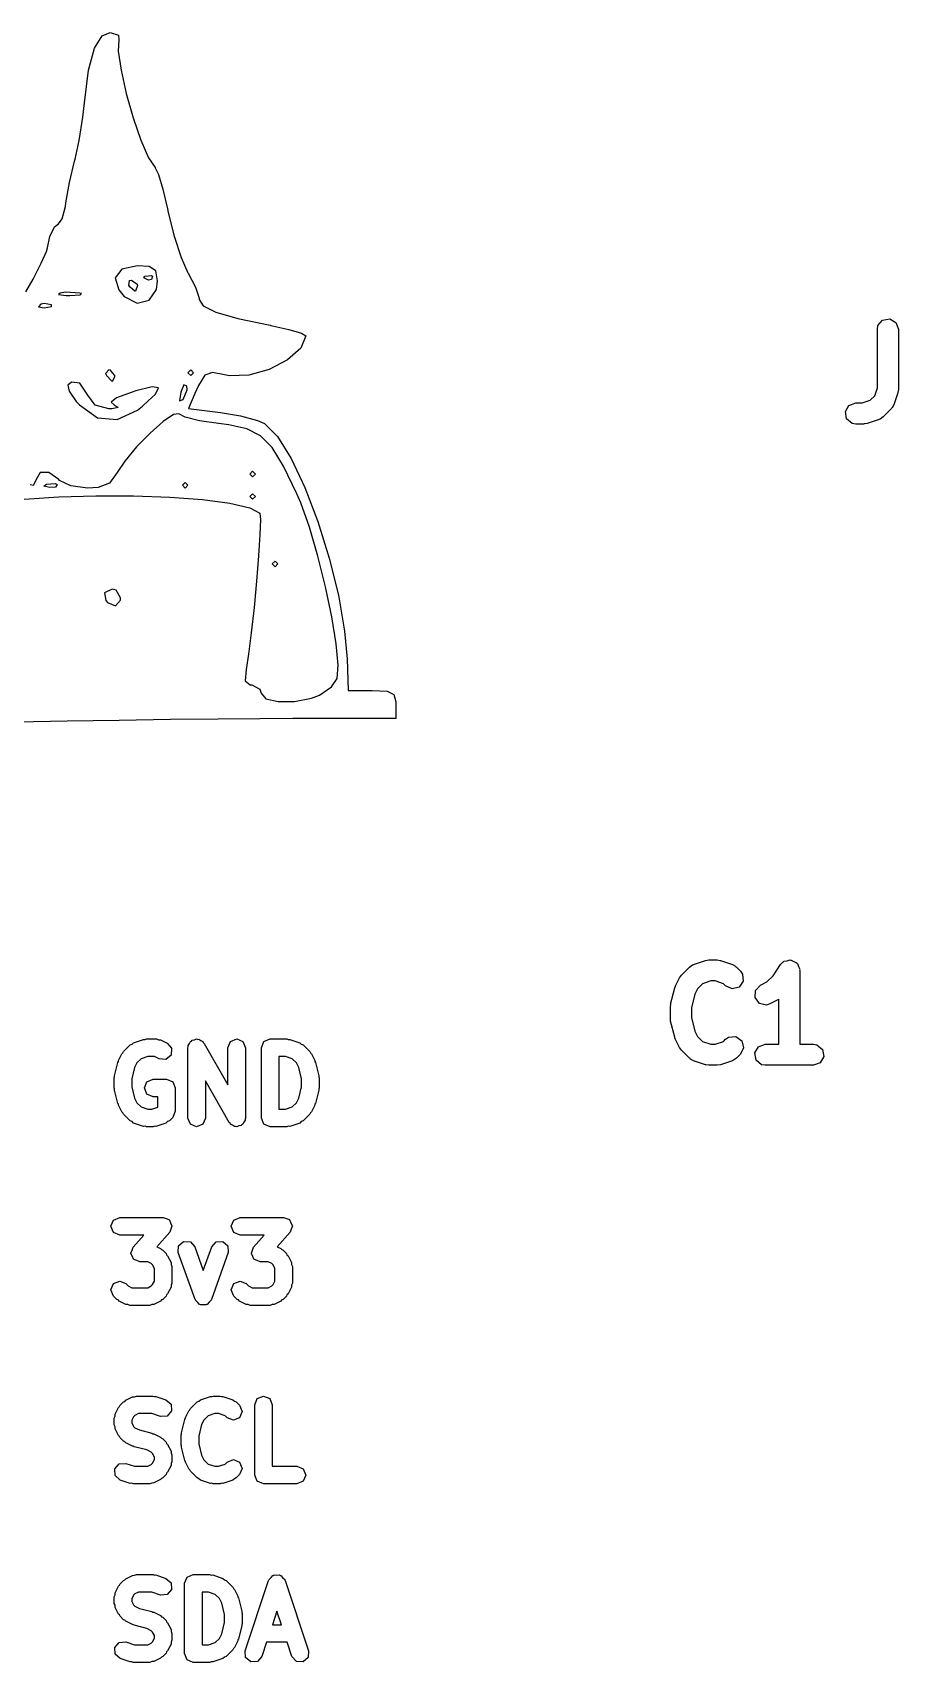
# Model space of a CAD drawing. Extents: x 83.3 to 116.7, y -116.8 to -83.3.
# Drawn here: x 90.41 to 96.58, y -95.19 to -83.6 of the extents above; entities that cross this region are included whole.
import ezdxf

# ---------------------------------------------------------------- set-up
doc = ezdxf.new("R2010")
doc.units = 0
doc.layers.add('BLACK', color=7, linetype='CONTINUOUS')

msp = doc.modelspace()

# ---------------------------------------------------------------- linework, layer by layer
at = {"layer": 'BLACK', "linetype": 'CONTINUOUS'}
for p, q in [((90.8536, -83.7102), (90.9085, -83.6227)), ((90.9085, -83.6227), (90.9674, -83.6)), ((90.9674, -83.6), (91.0264, -83.6193)), ((91.0291, -83.6506), (91.0242, -83.7332)), ((91.0264, -83.6193), (91.0291, -83.6506)), ((90.8125, -83.8678), (90.8536, -83.7102)), ((91.0242, -83.7332), (91.0434, -83.8677)), ((90.7836, -84.1), (90.8125, -83.8678)), ((91.0434, -83.8677), (91.0805, -84.0322)), ((91.0805, -84.0322), (91.1294, -84.2054)), ((90.7726, -84.201), (90.7836, -84.1)), ((90.7467, -84.3673), (90.7726, -84.201)), ((91.1294, -84.2054), (91.184, -84.3655)), ((90.7173, -84.5), (90.7467, -84.3673)), ((91.184, -84.3655), (91.2381, -84.4909)), ((90.6773, -84.6666), (90.7131, -84.5154)), ((90.7131, -84.5154), (90.7173, -84.5)), ((91.2381, -84.4909), (91.2857, -84.5601)), ((91.2857, -84.5601), (91.2877, -84.5616)), ((91.2877, -84.5616), (91.3097, -84.6086)), ((91.3097, -84.6086), (91.3407, -84.7132)), ((90.6517, -84.81), (90.6773, -84.6666)), ((91.3407, -84.7132), (91.3745, -84.8544)), ((90.6245, -84.9247), (90.6475, -84.8372)), ((90.6475, -84.8372), (90.6517, -84.81)), ((91.3745, -84.8544), (91.3801, -84.8806)), ((90.5362, -85.0496), (90.5702, -84.981)), ((90.5702, -84.981), (90.5985, -84.96)), ((90.5985, -84.96), (90.6245, -84.9247)), ((91.3801, -84.8806), (91.422, -85.0471)), ((90.5208, -85.1302), (90.5362, -85.0496)), ((91.422, -85.0471), (91.4722, -85.2009)), ((90.4756, -85.2413), (90.5125, -85.1578)), ((90.5125, -85.1578), (90.5208, -85.1302)), ((91.4722, -85.2009), (91.5202, -85.3093)), ((90.4237, -85.3452), (90.4756, -85.2413)), ((91.049, -85.2836), (91.0024, -85.3452)), ((91.1605, -85.26), (91.049, -85.2836)), ((91.2443, -85.265), (91.1605, -85.26)), ((91.2133, -85.3333), (91.2608, -85.3285)), ((91.2913, -85.2943), (91.2443, -85.265)), ((91.2608, -85.3285), (91.2667, -85.3333)), ((91.304, -85.3663), (91.2913, -85.2943)), ((91.5202, -85.3093), (91.5213, -85.3112)), ((91.5213, -85.3112), (91.5727, -85.4117)), ((90.3659, -85.4447), (90.4193, -85.3541)), ((90.4193, -85.3541), (90.4237, -85.3452)), ((91.0024, -85.3452), (91.0269, -85.4308)), ((91.0269, -85.4308), (91.0664, -85.4773)), ((91.1, -85.4), (91.1032, -85.3631)), ((91.1082, -85.412), (91.1, -85.4)), ((91.1032, -85.3631), (91.1176, -85.36)), ((91.1424, -85.44), (91.1082, -85.412)), ((91.1176, -85.36), (91.1584, -85.389)), ((91.1464, -85.439), (91.1424, -85.44)), ((91.16, -85.4), (91.1464, -85.439)), ((91.1584, -85.389), (91.16, -85.4)), ((91.2071, -85.3454), (91.2133, -85.3333)), ((91.24, -85.36), (91.2071, -85.3454)), ((91.2612, -85.3571), (91.24, -85.36)), ((91.2431, -85.504), (91.2966, -85.4283)), ((91.2667, -85.3333), (91.2612, -85.3571)), ((91.2966, -85.4283), (91.304, -85.3663)), ((91.5727, -85.4117), (91.5991, -85.4893)), ((90.4725, -85.5327), (90.4573, -85.5504)), ((90.4573, -85.5504), (90.4967, -85.5568)), ((90.4956, -85.5263), (90.4725, -85.5327)), ((90.5492, -85.5358), (90.4956, -85.5263)), ((90.4967, -85.5568), (90.5485, -85.5495)), ((90.5485, -85.5495), (90.5492, -85.5358)), ((90.61, -85.4524), (90.5975, -85.464)), ((90.5975, -85.464), (90.6529, -85.4703)), ((90.6486, -85.4462), (90.61, -85.4524)), ((90.75, -85.4524), (90.6486, -85.4462)), ((90.6529, -85.4703), (90.68, -85.4707)), ((90.68, -85.4707), (90.7528, -85.4665)), ((90.7613, -85.4562), (90.75, -85.4524)), ((90.7528, -85.4665), (90.7613, -85.4562)), ((91.0664, -85.4773), (91.1583, -85.5241)), ((91.1583, -85.5241), (91.2431, -85.504)), ((91.5991, -85.4893), (91.6, -85.4992)), ((91.6, -85.4992), (91.6285, -85.5442)), ((91.6285, -85.5442), (91.7181, -85.5883)), ((91.7181, -85.5883), (91.8751, -85.6335)), ((91.8751, -85.6335), (92.1056, -85.6822)), ((96.4315, -85.6838), (96.4645, -85.6445)), ((96.4645, -85.6445), (96.515, -85.6356)), ((96.515, -85.6356), (96.5595, -85.6613)), ((96.5595, -85.6613), (96.577, -85.7095)), ((92.1056, -85.6822), (92.11, -85.6831)), ((92.11, -85.6831), (92.2388, -85.7112)), ((92.2388, -85.7112), (92.329, -85.738)), ((92.36, -85.7563), (92.3237, -85.8453)), ((92.329, -85.738), (92.36, -85.7563)), ((96.427, -85.7095), (96.4315, -85.6838)), ((96.427, -86.1259), (96.427, -85.7095)), ((96.577, -85.7095), (96.577, -86.1381)), ((92.3237, -85.8453), (92.2294, -85.9288)), ((90.9576, -86), (90.9337, -86.0245)), ((90.9337, -86.0245), (90.94, -86.04)), ((90.9692, -86.0015), (90.9576, -86)), ((90.984, -86.02), (90.9692, -86.0015)), ((91, -86.04), (90.984, -86.02)), ((91.54, -86), (91.52, -86.02)), ((91.52, -86.02), (91.54, -86.04)), ((91.56, -86.02), (91.54, -86)), ((91.54, -86.04), (91.56, -86.02)), ((91.6935, -86.0175), (91.6394, -86.0379)), ((91.781, -86.0345), (91.6935, -86.0175)), ((92.0989, -85.9963), (91.954, -86.0375)), ((92.2294, -85.9288), (92.0989, -85.9963)), ((90.6914, -86.0878), (90.6661, -86.1072)), ((90.6661, -86.1072), (90.6734, -86.1501)), ((90.7503, -86.0947), (90.6914, -86.0878)), ((90.8073, -86.18), (90.7503, -86.0947)), ((90.94, -86.04), (90.9759, -86.0782)), ((90.9759, -86.0782), (90.9824, -86.08)), ((90.9824, -86.08), (90.9995, -86.0491)), ((90.9995, -86.0491), (91, -86.04)), ((91.2649, -86.1197), (91.1478, -86.1493)), ((91.3114, -86.1266), (91.2649, -86.1197)), ((91.2883, -86.1716), (91.3114, -86.1266)), ((91.4909, -86.1052), (91.4692, -86.1568)), ((91.4867, -86.2093), (91.5149, -86.1401)), ((91.5115, -86.1145), (91.4909, -86.1052)), ((91.5149, -86.1401), (91.5115, -86.1145)), ((91.5943, -86.1112), (91.5696, -86.1674)), ((91.6394, -86.0379), (91.5943, -86.1112)), ((91.8165, -86.0418), (91.781, -86.0345)), ((91.954, -86.0375), (91.8165, -86.0418)), ((96.4079, -86.1833), (96.427, -86.1259)), ((96.577, -86.1381), (96.5731, -86.1601)), ((90.6734, -86.1501), (90.7251, -86.2233)), ((90.7251, -86.2233), (90.7469, -86.2472)), ((90.7469, -86.2472), (90.8773, -86.3393)), ((90.8591, -86.2506), (90.8073, -86.18)), ((90.9564, -86.2772), (90.8591, -86.2506)), ((91.0122, -86.1983), (90.9741, -86.2284)), ((90.9741, -86.2284), (90.9937, -86.2472)), ((90.9937, -86.2472), (91.0233, -86.2673)), ((91.1237, -86.1569), (91.0122, -86.1983)), ((91.1478, -86.1493), (91.1237, -86.1569)), ((91.1606, -86.2848), (91.1969, -86.2564)), ((91.1969, -86.2564), (91.2378, -86.2185)), ((91.2378, -86.2185), (91.2883, -86.1716)), ((91.4692, -86.1568), (91.4602, -86.2185)), ((91.4602, -86.2185), (91.4849, -86.2111)), ((91.4849, -86.2111), (91.4867, -86.2093)), ((91.5696, -86.1674), (91.5241, -86.2748)), ((96.1996, -86.2965), (96.2252, -86.252)), ((96.2252, -86.252), (96.2734, -86.2345)), ((96.2734, -86.2345), (96.3184, -86.2345)), ((96.3184, -86.2345), (96.3758, -86.2154)), ((96.3758, -86.2154), (96.4079, -86.1833)), ((96.5446, -86.2475), (96.5322, -86.2704)), ((96.5732, -86.1618), (96.5446, -86.2475)), ((96.5731, -86.1601), (96.5732, -86.1618)), ((90.8773, -86.3393), (91.0155, -86.3519)), ((90.9784, -86.2763), (90.9564, -86.2772)), ((91.0233, -86.2673), (90.9784, -86.2763)), ((91.0155, -86.3519), (91.1606, -86.2848)), ((91.344, -86.3668), (91.251, -86.4487)), ((91.4175, -86.3166), (91.344, -86.3668)), ((91.4557, -86.3131), (91.4175, -86.3166)), ((91.4991, -86.3359), (91.4557, -86.3131)), ((91.6013, -86.3611), (91.4991, -86.3359)), ((91.5241, -86.2748), (91.7521, -86.3016)), ((91.7375, -86.3812), (91.6013, -86.3611)), ((91.7521, -86.3016), (91.8939, -86.3257)), ((91.8939, -86.3257), (92.0138, -86.3588)), ((92.0138, -86.3588), (92.064, -86.3812)), ((96.2085, -86.347), (96.1996, -86.2965)), ((96.2478, -86.38), (96.2085, -86.347)), ((96.44, -86.3521), (96.3543, -86.3806)), ((96.4435, -86.3493), (96.44, -86.3521)), ((96.448, -86.3489), (96.4435, -86.3493)), ((96.4693, -86.334), (96.448, -86.3489)), ((96.5265, -86.2768), (96.4693, -86.334)), ((96.5284, -86.2728), (96.5265, -86.2768)), ((96.5322, -86.2704), (96.5284, -86.2728)), ((91.251, -86.4487), (91.1543, -86.5476)), ((91.8121, -86.3903), (91.7375, -86.3812)), ((91.9389, -86.4179), (91.8121, -86.3903)), ((92.0361, -86.4675), (91.9389, -86.4179)), ((92.1182, -86.5523), (92.0361, -86.4675)), ((92.064, -86.3812), (92.1564, -86.4737)), ((92.1564, -86.4737), (92.254, -86.6306)), ((96.2734, -86.3845), (96.2478, -86.38)), ((96.3306, -86.3845), (96.2734, -86.3845)), ((96.3321, -86.3839), (96.3306, -86.3845)), ((96.3543, -86.3806), (96.3321, -86.3839)), ((91.1543, -86.5476), (91.0696, -86.6484)), ((92.1999, -86.6854), (92.1182, -86.5523)), ((91.0696, -86.6484), (91.0158, -86.73)), ((91.96, -86.74), (91.98, -86.72)), ((91.98, -86.72), (92, -86.74)), ((92.2961, -86.88), (92.1999, -86.6854)), ((92.254, -86.6306), (92.3514, -86.8368)), ((90.4192, -86.8229), (90.3962, -86.8176)), ((90.44, -86.7824), (90.4192, -86.8229)), ((90.4682, -86.7284), (90.44, -86.7796)), ((90.44, -86.7796), (90.44, -86.7824)), ((90.5304, -86.7284), (90.4682, -86.7284)), ((90.494, -86.8271), (90.5125, -86.8127)), ((90.5367, -86.8368), (90.494, -86.8271)), ((90.5125, -86.8127), (90.575, -86.8079)), ((90.6, -86.78), (90.5304, -86.7284)), ((90.5772, -86.834), (90.5367, -86.8368)), ((90.575, -86.8079), (90.5892, -86.8158)), ((90.5892, -86.8158), (90.5772, -86.834)), ((90.6049, -86.7853), (90.6, -86.78)), ((90.6853, -86.8245), (90.6049, -86.7853)), ((90.8039, -86.84), (90.6853, -86.8245)), ((90.8817, -86.8359), (90.8039, -86.84)), ((90.9606, -86.8053), (90.8817, -86.8359)), ((91.0158, -86.73), (90.9606, -86.8053)), ((91.48, -86.82), (91.5, -86.8)), ((91.5, -86.84), (91.48, -86.82)), ((91.5, -86.8), (91.52, -86.82)), ((91.52, -86.82), (91.5, -86.84)), ((91.98, -86.76), (91.96, -86.74)), ((92, -86.74), (91.98, -86.76)), ((92.3514, -86.8368), (92.4435, -87.0776)), ((90.3545, -86.92), (90.6008, -86.903)), ((90.6008, -86.903), (90.8649, -86.8949)), ((90.8649, -86.8949), (91.1328, -86.8956)), ((91.1328, -86.8956), (91.3903, -86.9048)), ((91.3903, -86.9048), (91.6232, -86.9222)), ((91.6232, -86.9222), (91.8177, -86.9476)), ((91.8177, -86.9476), (91.9594, -86.9807)), ((91.96, -86.9), (91.98, -86.88)), ((91.98, -86.92), (91.96, -86.9)), ((91.98, -86.88), (92, -86.9)), ((92, -86.9), (91.98, -86.92)), ((92.3246, -86.9461), (92.2961, -86.88)), ((92.3855, -87.1187), (92.3246, -86.9461)), ((91.9594, -86.9807), (92.031, -87.0177)), ((92.031, -87.0177), (92.0355, -87.0634)), ((92.0355, -87.0634), (92.0322, -87.1711)), ((92.0322, -87.1711), (92.0224, -87.323)), ((92.4448, -87.3233), (92.3855, -87.1187)), ((92.4435, -87.0776), (92.5249, -87.3378)), ((92.0224, -87.323), (92.0079, -87.5017)), ((92.12, -87.38), (92.14, -87.36)), ((92.14, -87.4), (92.12, -87.38)), ((92.14, -87.36), (92.16, -87.38)), ((92.16, -87.38), (92.14, -87.4)), ((92.4987, -87.5418), (92.4448, -87.3233)), ((92.5249, -87.3378), (92.5904, -87.6026)), ((92.0079, -87.5017), (91.9902, -87.6895)), ((90.98, -87.56), (90.9249, -87.5844)), ((90.9249, -87.5844), (90.9348, -87.6397)), ((90.9348, -87.6397), (90.9467, -87.6533)), ((91.008, -87.567), (90.98, -87.56)), ((91.0052, -87.6788), (91.0387, -87.6372)), ((91.04, -87.62), (91.008, -87.567)), ((91.0387, -87.6372), (91.04, -87.62)), ((92.5432, -87.7562), (92.4987, -87.5418)), ((92.5904, -87.6026), (92.6349, -87.857)), ((90.9467, -87.6533), (91.0052, -87.6788)), ((91.9902, -87.6895), (91.9707, -87.8689)), ((92.5744, -87.9486), (92.5432, -87.7562)), ((91.9707, -87.8689), (91.9511, -88.0222)), ((92.6349, -87.857), (92.6521, -88.0547)), ((92.5885, -88.1009), (92.5744, -87.9486)), ((91.9511, -88.0222), (91.9332, -88.13)), ((92.5815, -88.1953), (92.5885, -88.1009)), ((92.6521, -88.0547), (92.66, -88.2799)), ((91.9332, -88.13), (91.9278, -88.2118)), ((91.9278, -88.2118), (91.9634, -88.2394)), ((92.5412, -88.2545), (92.5815, -88.1953)), ((91.9634, -88.2394), (91.9753, -88.24)), ((91.9753, -88.24), (92.0313, -88.27)), ((92.0313, -88.27), (92.04, -88.3)), ((92.04, -88.3), (92.0748, -88.3393)), ((92.0748, -88.3393), (92.1627, -88.3588)), ((92.2793, -88.3577), (92.3999, -88.335)), ((92.3999, -88.335), (92.4573, -88.3139)), ((92.4573, -88.3139), (92.5412, -88.2545)), ((92.66, -88.2799), (92.83, -88.2799)), ((92.83, -88.2799), (92.9371, -88.2847)), ((92.9371, -88.2847), (92.9864, -88.3076)), ((92.9864, -88.3076), (92.9997, -88.3614)), ((92.1627, -88.3588), (92.2793, -88.3577)), ((92.9997, -88.3614), (93, -88.38)), ((93, -88.38), (93, -88.48)), ((90.6606, -88.4989), (90.3021, -88.5057)), ((91.0312, -88.4927), (90.6606, -88.4989)), ((91.3956, -88.4875), (91.0312, -88.4927)), ((91.7352, -88.4835), (91.3956, -88.4875)), ((92.0316, -88.4809), (91.7352, -88.4835)), ((92.2665, -88.48), (92.0316, -88.4809)), ((93, -88.48), (92.2665, -88.48)), ((95.2049, -90.2003), (95.227, -90.197)), ((95.227, -90.197), (95.2286, -90.1964)), ((95.2286, -90.1964), (95.2857, -90.1964)), ((95.2857, -90.1964), (95.3078, -90.2003)), ((95.7839, -90.2027), (95.8048, -90.1966)), ((95.8048, -90.1966), (95.8088, -90.1983)), ((95.8088, -90.1983), (95.813, -90.1976)), ((95.813, -90.1976), (95.8319, -90.2084)), ((95.0186, -90.3236), (95.032, -90.3056)), ((95.032, -90.3056), (95.0327, -90.3041)), ((95.0327, -90.3041), (95.0898, -90.247)), ((95.0898, -90.247), (95.1112, -90.232)), ((95.1112, -90.232), (95.1156, -90.2316)), ((95.1156, -90.2316), (95.1191, -90.2288)), ((95.1191, -90.2288), (95.2049, -90.2003)), ((95.3078, -90.2003), (95.3094, -90.2003)), ((95.3094, -90.2003), (95.3951, -90.2288)), ((95.3951, -90.2288), (95.4181, -90.2413)), ((95.4181, -90.2413), (95.4204, -90.2451)), ((95.4204, -90.2451), (95.4245, -90.247)), ((95.4245, -90.247), (95.453, -90.2755)), ((95.453, -90.2755), (95.468, -90.2969)), ((95.468, -90.2969), (95.4724, -90.348)), ((95.6413, -90.3526), (95.6846, -90.3094)), ((95.6846, -90.3094), (95.7376, -90.2298)), ((95.7376, -90.2298), (95.7556, -90.211)), ((95.7556, -90.211), (95.7597, -90.2098)), ((95.7597, -90.2098), (95.7625, -90.2065)), ((95.7625, -90.2065), (95.7839, -90.2027)), ((95.8319, -90.2084), (95.8518, -90.2172)), ((95.8518, -90.2172), (95.8537, -90.2211)), ((95.8537, -90.2211), (95.8575, -90.2232)), ((95.8575, -90.2232), (95.8649, -90.2437)), ((95.8649, -90.2437), (95.8745, -90.2632)), ((95.8745, -90.2632), (95.8735, -90.2674)), ((95.8735, -90.2674), (95.875, -90.2714)), ((95.875, -90.2714), (95.875, -90.7964)), ((94.9558, -90.5104), (94.9844, -90.3961)), ((94.9844, -90.3961), (94.9897, -90.3843)), ((94.9897, -90.3843), (94.9901, -90.3807)), ((94.9901, -90.3807), (95.0186, -90.3236)), ((95.1474, -90.4016), (95.1279, -90.4405)), ((95.1834, -90.3656), (95.1474, -90.4016)), ((95.2407, -90.3464), (95.1834, -90.3656)), ((95.2735, -90.3464), (95.2407, -90.3464)), ((95.3309, -90.3656), (95.2735, -90.3464)), ((95.347, -90.3816), (95.3309, -90.3656)), ((95.3935, -90.4033), (95.347, -90.3816)), ((95.443, -90.39), (95.3935, -90.4033)), ((95.4724, -90.348), (95.443, -90.39)), ((95.5567, -90.4642), (95.5598, -90.413)), ((95.5598, -90.413), (95.595, -90.3758)), ((95.595, -90.3758), (95.6413, -90.3526)), ((94.9536, -90.5286), (94.9562, -90.5138)), ((94.9536, -90.6143), (94.9536, -90.5286)), ((94.9562, -90.5138), (94.9558, -90.5104)), ((95.1279, -90.4405), (95.1036, -90.5378)), ((95.1036, -90.5378), (95.1036, -90.6051)), ((95.5872, -90.5054), (95.5567, -90.4642)), ((95.6371, -90.5174), (95.5872, -90.5054)), ((95.6621, -90.5099), (95.6371, -90.5174)), ((95.7193, -90.4814), (95.6621, -90.5099)), ((95.7204, -90.4802), (95.7193, -90.4814)), ((95.725, -90.4769), (95.7204, -90.4802)), ((95.725, -90.7964), (95.725, -90.4769)), ((94.9548, -90.6175), (94.9536, -90.6143)), ((94.9558, -90.6325), (94.9548, -90.6175)), ((94.9844, -90.7468), (94.9558, -90.6325)), ((95.1036, -90.6051), (95.1279, -90.7024)), ((91.1332, -90.7857), (91.2046, -90.7619)), ((91.2046, -90.7619), (91.2149, -90.7626)), ((91.2149, -90.7626), (91.2244, -90.7587)), ((91.2244, -90.7587), (91.2958, -90.7587)), ((91.2958, -90.7587), (91.3093, -90.7643)), ((91.3093, -90.7643), (91.3238, -90.7653)), ((91.3238, -90.7653), (91.3714, -90.7891)), ((91.5312, -90.7919), (91.5374, -90.777)), ((91.5374, -90.777), (91.5453, -90.7737)), ((91.5453, -90.7737), (91.5505, -90.7669)), ((91.5505, -90.7669), (91.5666, -90.7649)), ((91.5666, -90.7649), (91.5815, -90.7587)), ((91.5815, -90.7587), (91.5895, -90.762)), ((91.5895, -90.762), (91.598, -90.7609)), ((91.598, -90.7609), (91.6108, -90.7708)), ((91.6108, -90.7708), (91.6257, -90.777)), ((91.6257, -90.777), (91.629, -90.7849)), ((91.8048, -90.8212), (91.8231, -90.777)), ((91.8231, -90.777), (91.8673, -90.7587)), ((91.8673, -90.7587), (91.9115, -90.777)), ((91.9115, -90.777), (91.9298, -90.8212)), ((92.0429, -90.8212), (92.0612, -90.777)), ((92.0612, -90.777), (92.1054, -90.7587)), ((92.1054, -90.7587), (92.2244, -90.7587)), ((92.2244, -90.7587), (92.2339, -90.7626)), ((92.2339, -90.7626), (92.2442, -90.7619)), ((92.2442, -90.7619), (92.3156, -90.7857)), ((94.9864, -90.7497), (94.9844, -90.7468)), ((94.9901, -90.7621), (94.9864, -90.7497)), ((95.0186, -90.8193), (94.9901, -90.7621)), ((95.1279, -90.7024), (95.1474, -90.7413)), ((95.1474, -90.7413), (95.1834, -90.7773)), ((95.1834, -90.7773), (95.2407, -90.7964)), ((95.2735, -90.7964), (95.3309, -90.7773)), ((95.3309, -90.7773), (95.347, -90.7613)), ((95.347, -90.7613), (95.3683, -90.7463)), ((95.3683, -90.7463), (95.4194, -90.7418)), ((95.4194, -90.7418), (95.4614, -90.7713)), ((95.4614, -90.7713), (95.4747, -90.8208)), ((91.0256, -90.9123), (91.0495, -90.8647)), ((91.0495, -90.8647), (91.0572, -90.8579)), ((91.0572, -90.8579), (91.0612, -90.8484)), ((91.0612, -90.8484), (91.1088, -90.8008)), ((91.1088, -90.8008), (91.1222, -90.7952)), ((91.1222, -90.7952), (91.1332, -90.7857)), ((91.2345, -90.8837), (91.1867, -90.8996)), ((91.2811, -90.8837), (91.2345, -90.8837)), ((91.3155, -90.9009), (91.2811, -90.8837)), ((91.3994, -90.873), (91.3632, -90.9043)), ((91.3714, -90.7891), (91.4027, -90.8252)), ((91.4027, -90.8252), (91.3994, -90.873)), ((91.519, -90.8212), (91.5223, -90.8133)), ((91.519, -91.3212), (91.519, -90.8212)), ((91.5212, -90.8047), (91.5312, -90.7919)), ((91.5223, -90.8133), (91.5212, -90.8047)), ((91.629, -90.7849), (91.6358, -90.7902)), ((91.6358, -90.7902), (91.8048, -91.0858)), ((91.8048, -91.0858), (91.8048, -90.8212)), ((91.9298, -90.8212), (91.9298, -91.3212)), ((92.0429, -91.3212), (92.0429, -90.8212)), ((92.1679, -90.8837), (92.1679, -91.2587)), ((92.2143, -90.8837), (92.1679, -90.8837)), ((92.2621, -90.8996), (92.2143, -90.8837)), ((92.3156, -90.7857), (92.3266, -90.7952)), ((92.3266, -90.7952), (92.34, -90.8008)), ((92.34, -90.8008), (92.3876, -90.8484)), ((92.3876, -90.8484), (92.3916, -90.8579)), ((92.3916, -90.8579), (92.3994, -90.8647)), ((92.3994, -90.8647), (92.4232, -90.9123)), ((95.0198, -90.8204), (95.0186, -90.8193)), ((95.0327, -90.8387), (95.0198, -90.8204)), ((95.0898, -90.8959), (95.0327, -90.8387)), ((95.2407, -90.7964), (95.2735, -90.7964)), ((95.453, -90.8673), (95.4245, -90.8959)), ((95.4747, -90.8208), (95.453, -90.8673)), ((95.5547, -90.8584), (95.5804, -90.814)), ((95.5636, -90.9089), (95.5547, -90.8584)), ((95.5804, -90.814), (95.6286, -90.7964)), ((95.6286, -90.7964), (95.725, -90.7964)), ((95.875, -90.7964), (95.9714, -90.7964)), ((95.9714, -90.7964), (95.9971, -90.801)), ((95.9971, -90.801), (96.0364, -90.8339)), ((96.0453, -90.8845), (96.0196, -90.9289)), ((96.0364, -90.8339), (96.0453, -90.8845)), ((90.9971, -91.0203), (91.0209, -90.9251)), ((91.0209, -90.9251), (91.0251, -90.9194)), ((91.0251, -90.9194), (91.0256, -90.9123)), ((91.1405, -90.9621), (91.1202, -91.0432)), ((91.1567, -90.9296), (91.1405, -90.9621)), ((91.1867, -90.8996), (91.1567, -90.9296)), ((91.3632, -90.9043), (91.3155, -90.9009)), ((92.2921, -90.9296), (92.2621, -90.8996)), ((92.3083, -90.9621), (92.2921, -90.9296)), ((92.3286, -91.0432), (92.3083, -90.9621)), ((92.4232, -90.9123), (92.4237, -90.9194)), ((92.4237, -90.9194), (92.4279, -90.9251)), ((92.4279, -90.9251), (92.4517, -91.0203)), ((95.0939, -90.8978), (95.0898, -90.8959)), ((95.0962, -90.9016), (95.0939, -90.8978)), ((95.1191, -90.914), (95.0962, -90.9016)), ((95.2049, -90.9426), (95.1191, -90.914)), ((95.2065, -90.9425), (95.2049, -90.9426)), ((95.2286, -90.9464), (95.2065, -90.9425)), ((95.2857, -90.9464), (95.2286, -90.9464)), ((95.2873, -90.9459), (95.2857, -90.9464)), ((95.3094, -90.9426), (95.2873, -90.9459)), ((95.3951, -90.914), (95.3094, -90.9426)), ((95.3987, -90.9112), (95.3951, -90.914)), ((95.4031, -90.9108), (95.3987, -90.9112)), ((95.4245, -90.8959), (95.4031, -90.9108)), ((95.6029, -90.9419), (95.5636, -90.9089)), ((95.6286, -90.9464), (95.6029, -90.9419)), ((95.9714, -90.9464), (95.6286, -90.9464)), ((96.0196, -90.9289), (95.9714, -90.9464)), ((90.9952, -91.0355), (90.9983, -91.0282)), ((90.9952, -91.1069), (90.9952, -91.0355)), ((90.9983, -91.1142), (90.9952, -91.1069)), ((90.9983, -91.0282), (90.9971, -91.0203)), ((90.9971, -91.1221), (90.9983, -91.1142)), ((91.0209, -91.2173), (90.9971, -91.1221)), ((91.1202, -91.0432), (91.1202, -91.0992)), ((91.1202, -91.0992), (91.1405, -91.1803)), ((91.2095, -91.1069), (91.2278, -91.0627)), ((91.2278, -91.1511), (91.2095, -91.1069)), ((91.2278, -91.0627), (91.272, -91.0444)), ((91.272, -91.0444), (91.3673, -91.0444)), ((91.3673, -91.0444), (91.4115, -91.0627)), ((91.4115, -91.0627), (91.4298, -91.1069)), ((91.4298, -91.1069), (91.4298, -91.2736)), ((91.813, -91.3522), (91.644, -91.0565)), ((91.644, -91.0565), (91.644, -91.3212)), ((92.3083, -91.1803), (92.3286, -91.0992)), ((92.3286, -91.0992), (92.3286, -91.0432)), ((92.4517, -91.1221), (92.4279, -91.2173)), ((92.4517, -91.0203), (92.4505, -91.0282)), ((92.4505, -91.0282), (92.4536, -91.0355)), ((92.4536, -91.1069), (92.4505, -91.1142)), ((92.4505, -91.1142), (92.4517, -91.1221)), ((92.4536, -91.0355), (92.4536, -91.1069)), ((91.0251, -91.223), (91.0209, -91.2173)), ((91.0256, -91.2301), (91.0251, -91.223)), ((91.0495, -91.2777), (91.0256, -91.2301)), ((91.1405, -91.1803), (91.1567, -91.2127)), ((91.1567, -91.2127), (91.1867, -91.2428)), ((91.272, -91.1694), (91.2278, -91.1511)), ((91.3048, -91.1694), (91.272, -91.1694)), ((91.3048, -91.2444), (91.3048, -91.1694)), ((92.2621, -91.2428), (92.2921, -91.2127)), ((92.2921, -91.2127), (92.3083, -91.1803)), ((92.4232, -91.2301), (92.3994, -91.2777)), ((92.4237, -91.223), (92.4232, -91.2301)), ((92.4279, -91.2173), (92.4237, -91.223)), ((91.0572, -91.2845), (91.0495, -91.2777)), ((91.0612, -91.294), (91.0572, -91.2845)), ((91.1088, -91.3416), (91.0612, -91.294)), ((91.1222, -91.3471), (91.1088, -91.3416)), ((91.1332, -91.3567), (91.1222, -91.3471)), ((91.2046, -91.3805), (91.1332, -91.3567)), ((91.1867, -91.2428), (91.2345, -91.2587)), ((91.2345, -91.2587), (91.2619, -91.2587)), ((91.2619, -91.2587), (91.3048, -91.2444)), ((91.3632, -91.3567), (91.2918, -91.3805)), ((91.3742, -91.3471), (91.3632, -91.3567)), ((91.3876, -91.3416), (91.3742, -91.3471)), ((91.4115, -91.3178), (91.3876, -91.3416)), ((91.4298, -91.2736), (91.4115, -91.3178)), ((91.5374, -91.3654), (91.519, -91.3212)), ((91.644, -91.3212), (91.6257, -91.3654)), ((91.8198, -91.3575), (91.813, -91.3522)), ((91.8231, -91.3654), (91.8198, -91.3575)), ((91.9176, -91.3504), (91.9115, -91.3654)), ((91.9276, -91.3376), (91.9176, -91.3504)), ((91.9298, -91.3212), (91.9265, -91.3291)), ((91.9265, -91.3291), (91.9276, -91.3376)), ((92.0612, -91.3654), (92.0429, -91.3212)), ((92.1679, -91.2587), (92.2143, -91.2587)), ((92.2143, -91.2587), (92.2621, -91.2428)), ((92.3156, -91.3567), (92.2442, -91.3805)), ((92.3266, -91.3471), (92.3156, -91.3567)), ((92.34, -91.3416), (92.3266, -91.3471)), ((92.3876, -91.294), (92.34, -91.3416)), ((92.3916, -91.2845), (92.3876, -91.294)), ((92.3994, -91.2777), (92.3916, -91.2845)), ((91.2149, -91.3798), (91.2046, -91.3805)), ((91.2244, -91.3837), (91.2149, -91.3798)), ((91.272, -91.3837), (91.2244, -91.3837)), ((91.2815, -91.3798), (91.272, -91.3837)), ((91.2918, -91.3805), (91.2815, -91.3798)), ((91.5815, -91.3837), (91.5374, -91.3654)), ((91.6257, -91.3654), (91.5815, -91.3837)), ((91.838, -91.3716), (91.8231, -91.3654)), ((91.8508, -91.3815), (91.838, -91.3716)), ((91.8593, -91.3804), (91.8508, -91.3815)), ((91.8673, -91.3837), (91.8593, -91.3804)), ((91.8822, -91.3775), (91.8673, -91.3837)), ((91.8983, -91.3755), (91.8822, -91.3775)), ((91.9035, -91.3687), (91.8983, -91.3755)), ((91.9115, -91.3654), (91.9035, -91.3687)), ((92.1054, -91.3837), (92.0612, -91.3654)), ((92.2244, -91.3837), (92.1054, -91.3837)), ((92.2339, -91.3798), (92.2244, -91.3837)), ((92.2442, -91.3805), (92.2339, -91.3798)), ((90.9714, -92.0912), (90.9897, -92.047)), ((90.9897, -92.047), (91.0339, -92.0287)), ((91.0339, -92.0287), (91.3435, -92.0287)), ((91.3435, -92.0287), (91.3638, -92.0371)), ((91.3638, -92.0371), (91.3846, -92.0442)), ((91.3846, -92.0442), (91.3856, -92.0461)), ((91.3856, -92.0461), (91.3876, -92.047)), ((91.3876, -92.047), (91.3961, -92.0673)), ((91.8286, -92.0912), (91.8469, -92.047)), ((91.8469, -92.047), (91.8911, -92.0287)), ((91.8911, -92.0287), (92.2006, -92.0287)), ((92.2006, -92.0287), (92.2209, -92.0371)), ((92.2209, -92.0371), (92.2418, -92.0442)), ((92.2418, -92.0442), (92.2427, -92.0461)), ((92.2427, -92.0461), (92.2448, -92.047)), ((92.2448, -92.047), (92.2532, -92.0673)), ((90.9897, -92.1354), (90.9714, -92.0912)), ((91.0339, -92.1537), (90.9897, -92.1354)), ((91.2057, -92.1537), (91.0339, -92.1537)), ((91.1297, -92.2405), (91.2057, -92.1537)), ((91.3905, -92.1323), (91.2988, -92.2371)), ((91.3975, -92.1115), (91.3905, -92.1323)), ((91.3961, -92.0673), (91.4058, -92.087)), ((91.406, -92.0912), (91.3975, -92.1115)), ((91.4058, -92.087), (91.4051, -92.0891)), ((91.4051, -92.0891), (91.406, -92.0912)), ((91.8469, -92.1354), (91.8286, -92.0912)), ((91.8911, -92.1537), (91.8469, -92.1354)), ((92.0629, -92.1537), (91.8911, -92.1537)), ((91.9869, -92.2405), (92.0629, -92.1537)), ((92.2476, -92.1323), (92.156, -92.2371)), ((92.2547, -92.1115), (92.2476, -92.1323)), ((92.2532, -92.0673), (92.263, -92.087)), ((92.2631, -92.0912), (92.2547, -92.1115)), ((92.263, -92.087), (92.2622, -92.0891)), ((92.2622, -92.0891), (92.2631, -92.0912)), ((91.1143, -92.2817), (91.1227, -92.2613)), ((91.1151, -92.2837), (91.1143, -92.2817)), ((91.1144, -92.2858), (91.1151, -92.2837)), ((91.1242, -92.3055), (91.1144, -92.2858)), ((91.1227, -92.2613), (91.1297, -92.2405)), ((91.2988, -92.2371), (91.3238, -92.2496)), ((91.3238, -92.2496), (91.3305, -92.2573)), ((91.3305, -92.2573), (91.34, -92.2613)), ((91.34, -92.2613), (91.3638, -92.2851)), ((91.3638, -92.2851), (91.3678, -92.2946)), ((91.4513, -92.2789), (91.4536, -92.2311)), ((91.5703, -92.6122), (91.4513, -92.2789)), ((91.4536, -92.2311), (91.4891, -92.199)), ((91.4891, -92.199), (91.5369, -92.2014)), ((91.5369, -92.2014), (91.569, -92.2368)), ((91.569, -92.2368), (91.6292, -92.4054)), ((91.6292, -92.4054), (91.6894, -92.2368)), ((91.8071, -92.2789), (91.688, -92.6122)), ((91.6894, -92.2368), (91.7215, -92.2014)), ((91.7215, -92.2014), (91.7692, -92.199)), ((91.7692, -92.199), (91.8047, -92.2311)), ((91.8047, -92.2311), (91.8071, -92.2789)), ((91.9714, -92.2817), (91.9798, -92.2613)), ((91.9723, -92.2837), (91.9714, -92.2817)), ((91.9716, -92.2858), (91.9723, -92.2837)), ((91.9813, -92.3055), (91.9716, -92.2858)), ((91.9798, -92.2613), (91.9869, -92.2405)), ((92.156, -92.2371), (92.1809, -92.2496)), ((92.1809, -92.2496), (92.1877, -92.2573)), ((92.1877, -92.2573), (92.1972, -92.2613)), ((92.1972, -92.2613), (92.221, -92.2851)), ((92.221, -92.2851), (92.2249, -92.2946)), ((91.1326, -92.3259), (91.1242, -92.3055)), ((91.1346, -92.3267), (91.1326, -92.3259)), ((91.1356, -92.3287), (91.1346, -92.3267)), ((91.1565, -92.3357), (91.1356, -92.3287)), ((91.1768, -92.3442), (91.1565, -92.3357)), ((91.2335, -92.3442), (91.1768, -92.3442)), ((91.2588, -92.3568), (91.2335, -92.3442)), ((91.2683, -92.3663), (91.2588, -92.3568)), ((91.281, -92.3917), (91.2683, -92.3663)), ((91.281, -92.4812), (91.281, -92.3917)), ((91.3678, -92.2946), (91.3755, -92.3013)), ((91.3755, -92.3013), (91.3994, -92.349)), ((91.3994, -92.349), (91.4004, -92.3635)), ((91.4004, -92.3635), (91.406, -92.3769)), ((91.406, -92.3769), (91.406, -92.496)), ((91.9897, -92.3259), (91.9813, -92.3055)), ((91.9918, -92.3267), (91.9897, -92.3259)), ((91.9928, -92.3287), (91.9918, -92.3267)), ((92.0136, -92.3357), (91.9928, -92.3287)), ((92.0339, -92.3442), (92.0136, -92.3357)), ((92.0906, -92.3442), (92.0339, -92.3442)), ((92.116, -92.3568), (92.0906, -92.3442)), ((92.1254, -92.3663), (92.116, -92.3568)), ((92.1381, -92.3917), (92.1254, -92.3663)), ((92.1381, -92.4812), (92.1381, -92.3917)), ((92.2249, -92.2946), (92.2327, -92.3013)), ((92.2327, -92.3013), (92.2565, -92.349)), ((92.2565, -92.349), (92.2575, -92.3635)), ((92.2575, -92.3635), (92.2631, -92.3769)), ((92.2631, -92.3769), (92.2631, -92.496)), ((90.9714, -92.5436), (90.9897, -92.4994)), ((90.9897, -92.4994), (91.0339, -92.4811)), ((91.0339, -92.4811), (91.0781, -92.4994)), ((91.0781, -92.4994), (91.0948, -92.516)), ((91.0948, -92.516), (91.1201, -92.5287)), ((91.2335, -92.5287), (91.2588, -92.516)), ((91.2588, -92.516), (91.2683, -92.5065)), ((91.2683, -92.5065), (91.281, -92.4812)), ((91.4004, -92.5094), (91.3994, -92.5239)), ((91.406, -92.496), (91.4004, -92.5094)), ((91.8286, -92.5436), (91.8469, -92.4994)), ((91.8469, -92.4994), (91.8911, -92.4811)), ((91.8911, -92.4811), (91.9353, -92.4994)), ((91.9353, -92.4994), (91.9519, -92.516)), ((91.9519, -92.516), (91.9773, -92.5287)), ((92.0906, -92.5287), (92.116, -92.516)), ((92.116, -92.516), (92.1254, -92.5065)), ((92.1254, -92.5065), (92.1381, -92.4812)), ((92.2575, -92.5094), (92.2565, -92.5239)), ((92.2631, -92.496), (92.2575, -92.5094)), ((90.9897, -92.5878), (90.9714, -92.5436)), ((91.0135, -92.6116), (90.9897, -92.5878)), ((91.023, -92.6155), (91.0135, -92.6116)), ((91.0298, -92.6233), (91.023, -92.6155)), ((91.0774, -92.6471), (91.0298, -92.6233)), ((91.1201, -92.5287), (91.2335, -92.5287)), ((91.3238, -92.6233), (91.2762, -92.6471)), ((91.3305, -92.6155), (91.3238, -92.6233)), ((91.34, -92.6116), (91.3305, -92.6155)), ((91.3638, -92.5878), (91.34, -92.6116)), ((91.3678, -92.5783), (91.3638, -92.5878)), ((91.3755, -92.5715), (91.3678, -92.5783)), ((91.3994, -92.5239), (91.3755, -92.5715)), ((91.5725, -92.6147), (91.5703, -92.6122)), ((91.5727, -92.6179), (91.5725, -92.6147)), ((91.5883, -92.6321), (91.5727, -92.6179)), ((91.6024, -92.6477), (91.5883, -92.6321)), ((91.67, -92.6321), (91.6559, -92.6477)), ((91.6856, -92.6179), (91.67, -92.6321)), ((91.6858, -92.6147), (91.6856, -92.6179)), ((91.688, -92.6122), (91.6858, -92.6147)), ((91.8469, -92.5878), (91.8286, -92.5436)), ((91.8707, -92.6116), (91.8469, -92.5878)), ((91.8802, -92.6155), (91.8707, -92.6116)), ((91.8869, -92.6233), (91.8802, -92.6155)), ((91.9345, -92.6471), (91.8869, -92.6233)), ((91.9773, -92.5287), (92.0906, -92.5287)), ((92.1809, -92.6233), (92.1333, -92.6471)), ((92.1877, -92.6155), (92.1809, -92.6233)), ((92.1972, -92.6116), (92.1877, -92.6155)), ((92.221, -92.5878), (92.1972, -92.6116)), ((92.2249, -92.5783), (92.221, -92.5878)), ((92.2327, -92.5715), (92.2249, -92.5783)), ((92.2565, -92.5239), (92.2327, -92.5715)), ((91.0919, -92.6481), (91.0774, -92.6471)), ((91.1054, -92.6537), (91.0919, -92.6481)), ((91.2482, -92.6537), (91.1054, -92.6537)), ((91.2617, -92.6481), (91.2482, -92.6537)), ((91.2762, -92.6471), (91.2617, -92.6481)), ((91.6057, -92.6478), (91.6024, -92.6477)), ((91.6081, -92.65), (91.6057, -92.6478)), ((91.6292, -92.649), (91.6081, -92.65)), ((91.6502, -92.65), (91.6292, -92.649)), ((91.6526, -92.6478), (91.6502, -92.65)), ((91.6559, -92.6477), (91.6526, -92.6478)), ((91.9491, -92.6481), (91.9345, -92.6471)), ((91.9625, -92.6537), (91.9491, -92.6481)), ((92.1054, -92.6537), (91.9625, -92.6537)), ((92.1188, -92.6481), (92.1054, -92.6537)), ((92.1333, -92.6471), (92.1188, -92.6481)), ((91.0707, -93.3369), (91.0774, -93.3291)), ((91.0774, -93.3291), (91.125, -93.3053)), ((91.125, -93.3053), (91.1395, -93.3043)), ((91.1395, -93.3043), (91.153, -93.2987)), ((91.153, -93.2987), (91.272, -93.2987)), ((91.272, -93.2987), (91.2815, -93.3026)), ((91.2815, -93.3026), (91.2918, -93.3019)), ((91.2918, -93.3019), (91.3632, -93.3257)), ((91.3632, -93.3257), (91.3994, -93.3571)), ((91.5984, -93.3352), (91.6094, -93.3257)), ((91.6094, -93.3257), (91.6808, -93.3019)), ((91.6808, -93.3019), (91.6911, -93.3026)), ((91.6911, -93.3026), (91.7006, -93.2987)), ((91.7006, -93.2987), (91.7482, -93.2987)), ((91.7482, -93.2987), (91.7577, -93.3026)), ((91.7577, -93.3026), (91.768, -93.3019)), ((91.768, -93.3019), (91.8394, -93.3257)), ((91.8394, -93.3257), (91.8504, -93.3352)), ((91.9952, -93.3612), (92.0135, -93.317)), ((92.0135, -93.317), (92.0577, -93.2987)), ((92.0577, -93.2987), (92.1019, -93.317)), ((92.1019, -93.317), (92.1202, -93.3612)), ((90.9952, -93.4564), (91.0008, -93.443)), ((91.0008, -93.443), (91.0018, -93.4285)), ((91.0018, -93.4285), (91.0256, -93.3809)), ((91.0256, -93.3809), (91.0334, -93.3741)), ((91.0334, -93.3741), (91.0374, -93.3646)), ((91.0374, -93.3646), (91.0612, -93.3408)), ((91.0612, -93.3408), (91.0707, -93.3369)), ((91.1424, -93.4364), (91.1329, -93.4458)), ((91.1677, -93.4237), (91.1424, -93.4364)), ((91.2619, -93.4237), (91.1677, -93.4237)), ((91.3237, -93.4443), (91.2619, -93.4237)), ((91.3714, -93.4409), (91.3237, -93.4443)), ((91.4027, -93.4048), (91.3714, -93.4409)), ((91.3994, -93.3571), (91.4027, -93.4048)), ((91.5018, -93.4523), (91.5256, -93.4047)), ((91.5256, -93.4047), (91.5334, -93.3979)), ((91.5334, -93.3979), (91.5374, -93.3884)), ((91.5374, -93.3884), (91.585, -93.3408)), ((91.585, -93.3408), (91.5984, -93.3352)), ((91.6629, -93.4396), (91.6329, -93.4696)), ((91.7107, -93.4237), (91.6629, -93.4396)), ((91.7381, -93.4237), (91.7107, -93.4237)), ((91.7859, -93.4396), (91.7381, -93.4237)), ((91.7993, -93.453), (91.7859, -93.4396)), ((91.8504, -93.3352), (91.8638, -93.3408)), ((91.8638, -93.3408), (91.8876, -93.3646)), ((91.8876, -93.3646), (91.906, -93.4088)), ((91.906, -93.4088), (91.8876, -93.453)), ((91.9952, -93.8612), (91.9952, -93.3612)), ((92.1202, -93.3612), (92.1202, -93.7987)), ((90.9952, -93.504), (90.9952, -93.4564)), ((91.0008, -93.5175), (90.9952, -93.504)), ((91.0018, -93.532), (91.0008, -93.5175)), ((91.0256, -93.5796), (91.0018, -93.532)), ((91.1329, -93.4458), (91.1202, -93.4712)), ((91.1202, -93.4712), (91.1202, -93.4893)), ((91.1202, -93.4893), (91.1329, -93.5146)), ((91.1329, -93.5146), (91.1424, -93.5241)), ((91.1424, -93.5241), (91.1748, -93.5403)), ((91.1748, -93.5403), (91.2634, -93.5625)), ((91.4733, -93.5603), (91.4971, -93.4651)), ((91.4745, -93.5682), (91.4733, -93.5603)), ((91.4971, -93.4651), (91.5013, -93.4594)), ((91.5013, -93.4594), (91.5018, -93.4523)), ((91.6167, -93.5021), (91.5964, -93.5832)), ((91.6329, -93.4696), (91.6167, -93.5021)), ((91.8435, -93.4713), (91.7993, -93.453)), ((91.8876, -93.453), (91.8435, -93.4713)), ((91.0334, -93.5864), (91.0256, -93.5796)), ((91.0374, -93.5959), (91.0334, -93.5864)), ((91.0612, -93.6197), (91.0374, -93.5959)), ((91.0707, -93.6236), (91.0612, -93.6197)), ((91.0774, -93.6314), (91.0707, -93.6236)), ((91.125, -93.6552), (91.0774, -93.6314)), ((91.1321, -93.6557), (91.125, -93.6552)), ((91.1378, -93.6599), (91.1321, -93.6557)), ((91.2264, -93.6821), (91.1378, -93.6599)), ((91.2634, -93.5625), (91.2691, -93.5667)), ((91.2691, -93.5667), (91.2762, -93.5672)), ((91.2762, -93.5672), (91.3238, -93.591)), ((91.3238, -93.591), (91.3305, -93.5988)), ((91.3305, -93.5988), (91.34, -93.6027)), ((91.34, -93.6027), (91.3638, -93.6265)), ((91.3638, -93.6265), (91.3678, -93.636)), ((91.3678, -93.636), (91.3755, -93.6428)), ((91.3755, -93.6428), (91.3994, -93.6904)), ((91.4714, -93.5755), (91.4745, -93.5682)), ((91.4714, -93.6469), (91.4714, -93.5755)), ((91.4745, -93.6542), (91.4714, -93.6469)), ((91.4733, -93.6621), (91.4745, -93.6542)), ((91.4971, -93.7573), (91.4733, -93.6621)), ((91.5964, -93.5832), (91.5964, -93.6392)), ((91.5964, -93.6392), (91.6167, -93.7203)), ((90.9984, -93.8176), (91.0298, -93.7815)), ((91.0298, -93.7815), (91.0775, -93.7781)), ((91.0775, -93.7781), (91.1393, -93.7987)), ((91.2588, -93.6983), (91.2264, -93.6821)), ((91.2335, -93.7987), (91.2588, -93.786)), ((91.2683, -93.7077), (91.2588, -93.6983)), ((91.2588, -93.786), (91.2683, -93.7765)), ((91.281, -93.7331), (91.2683, -93.7077)), ((91.2683, -93.7765), (91.281, -93.7512)), ((91.281, -93.7512), (91.281, -93.7331)), ((91.3994, -93.6904), (91.4004, -93.7049)), ((91.4004, -93.7794), (91.3994, -93.7939)), ((91.4004, -93.7049), (91.406, -93.7183)), ((91.406, -93.766), (91.4004, -93.7794)), ((91.406, -93.7183), (91.406, -93.766)), ((91.5013, -93.763), (91.4971, -93.7573)), ((91.5018, -93.7701), (91.5013, -93.763)), ((91.5256, -93.8177), (91.5018, -93.7701)), ((91.6167, -93.7203), (91.6329, -93.7527)), ((91.6329, -93.7527), (91.6629, -93.7828)), ((91.6629, -93.7828), (91.7107, -93.7987)), ((91.7381, -93.7987), (91.7859, -93.7828)), ((91.7859, -93.7828), (91.7993, -93.7694)), ((91.7993, -93.7694), (91.8435, -93.7511)), ((91.8435, -93.7511), (91.8876, -93.7694)), ((91.8876, -93.7694), (91.906, -93.8136)), ((91.0018, -93.8653), (90.9984, -93.8176)), ((91.038, -93.8967), (91.0018, -93.8653)), ((91.1094, -93.9205), (91.038, -93.8967)), ((91.1393, -93.7987), (91.2335, -93.7987)), ((91.3238, -93.8933), (91.2762, -93.9171)), ((91.3305, -93.8855), (91.3238, -93.8933)), ((91.34, -93.8816), (91.3305, -93.8855)), ((91.3638, -93.8578), (91.34, -93.8816)), ((91.3678, -93.8483), (91.3638, -93.8578)), ((91.3755, -93.8415), (91.3678, -93.8483)), ((91.3994, -93.7939), (91.3755, -93.8415)), ((91.5334, -93.8245), (91.5256, -93.8177)), ((91.5374, -93.834), (91.5334, -93.8245)), ((91.585, -93.8816), (91.5374, -93.834)), ((91.5984, -93.8871), (91.585, -93.8816)), ((91.6094, -93.8967), (91.5984, -93.8871)), ((91.6808, -93.9205), (91.6094, -93.8967)), ((91.7107, -93.7987), (91.7381, -93.7987)), ((91.8394, -93.8967), (91.768, -93.9205)), ((91.8504, -93.8871), (91.8394, -93.8967)), ((91.8638, -93.8816), (91.8504, -93.8871)), ((91.8876, -93.8578), (91.8638, -93.8816)), ((91.906, -93.8136), (91.8876, -93.8578)), ((92.0135, -93.9054), (91.9952, -93.8612)), ((92.0577, -93.9237), (92.0135, -93.9054)), ((92.1202, -93.7987), (92.2958, -93.7987)), ((92.2958, -93.7987), (92.34, -93.817)), ((92.34, -93.9054), (92.2958, -93.9237)), ((92.34, -93.817), (92.3583, -93.8612)), ((92.3583, -93.8612), (92.34, -93.9054)), ((91.1197, -93.9198), (91.1094, -93.9205)), ((91.1292, -93.9237), (91.1197, -93.9198)), ((91.2482, -93.9237), (91.1292, -93.9237)), ((91.2617, -93.9181), (91.2482, -93.9237)), ((91.2762, -93.9171), (91.2617, -93.9181)), ((91.6911, -93.9198), (91.6808, -93.9205)), ((91.7006, -93.9237), (91.6911, -93.9198)), ((91.7482, -93.9237), (91.7006, -93.9237)), ((91.7577, -93.9198), (91.7482, -93.9237)), ((91.768, -93.9205), (91.7577, -93.9198)), ((92.2958, -93.9237), (92.0577, -93.9237)), ((91.0707, -94.6069), (91.0774, -94.5991)), ((91.0774, -94.5991), (91.125, -94.5753)), ((91.125, -94.5753), (91.1395, -94.5743)), ((91.1395, -94.5743), (91.153, -94.5687)), ((91.153, -94.5687), (91.272, -94.5687)), ((91.272, -94.5687), (91.2815, -94.5726)), ((91.2815, -94.5726), (91.2918, -94.5719)), ((91.2918, -94.5719), (91.3632, -94.5957)), ((91.3632, -94.5957), (91.3994, -94.627)), ((91.4952, -94.6312), (91.5135, -94.587)), ((91.5135, -94.587), (91.5577, -94.5687)), ((91.5577, -94.5687), (91.6768, -94.5687)), ((91.6768, -94.5687), (91.6863, -94.5726)), ((91.6863, -94.5726), (91.6965, -94.5719)), ((91.6965, -94.5719), (91.768, -94.5957)), ((91.768, -94.5957), (91.779, -94.6052)), ((92.0967, -94.6079), (92.0971, -94.6032)), ((92.0971, -94.6032), (92.112, -94.5903)), ((92.112, -94.5903), (92.125, -94.5753)), ((92.125, -94.5753), (92.1297, -94.575)), ((92.1297, -94.575), (92.1332, -94.5719)), ((92.1332, -94.5719), (92.153, -94.5733)), ((92.153, -94.5733), (92.1727, -94.5719)), ((92.1727, -94.5719), (92.1763, -94.575)), ((92.1763, -94.575), (92.1809, -94.5753)), ((92.1809, -94.5753), (92.1939, -94.5903)), ((92.1939, -94.5903), (92.2089, -94.6032)), ((92.2089, -94.6032), (92.2092, -94.6079)), ((90.9952, -94.7264), (91.0008, -94.713)), ((91.0008, -94.713), (91.0018, -94.6985)), ((91.0018, -94.6985), (91.0256, -94.6509)), ((91.0256, -94.6509), (91.0334, -94.6441)), ((91.0334, -94.6441), (91.0374, -94.6346)), ((91.0374, -94.6346), (91.0612, -94.6108)), ((91.0612, -94.6108), (91.0707, -94.6069)), ((91.1329, -94.7158), (91.1202, -94.7412)), ((91.1424, -94.7064), (91.1329, -94.7158)), ((91.1677, -94.6937), (91.1424, -94.7064)), ((91.2619, -94.6937), (91.1677, -94.6937)), ((91.3237, -94.7143), (91.2619, -94.6937)), ((91.3714, -94.7109), (91.3237, -94.7143)), ((91.4027, -94.6748), (91.3714, -94.7109)), ((91.3994, -94.627), (91.4027, -94.6748)), ((91.4952, -95.1312), (91.4952, -94.6312)), ((91.6202, -94.6937), (91.6202, -95.0687)), ((91.6666, -94.6937), (91.6202, -94.6937)), ((91.7145, -94.7096), (91.6666, -94.6937)), ((91.7445, -94.7396), (91.7145, -94.7096)), ((91.779, -94.6052), (91.7924, -94.6108)), ((91.7924, -94.6108), (91.84, -94.6584)), ((91.84, -94.6584), (91.844, -94.6679)), ((91.844, -94.6679), (91.8517, -94.6747)), ((91.8517, -94.6747), (91.8755, -94.7223)), ((91.927, -95.1114), (92.0937, -94.6114)), ((92.0937, -94.6114), (92.0967, -94.6079)), ((92.2092, -94.6079), (92.2123, -94.6114)), ((92.2123, -94.6114), (92.3789, -95.1114)), ((90.9952, -94.774), (90.9952, -94.7264)), ((91.0008, -94.7875), (90.9952, -94.774)), ((91.0018, -94.802), (91.0008, -94.7875)), ((91.0256, -94.8496), (91.0018, -94.802)), ((91.1202, -94.7412), (91.1202, -94.7593)), ((91.1202, -94.7593), (91.1329, -94.7846)), ((91.1329, -94.7846), (91.1424, -94.7941)), ((91.1424, -94.7941), (91.1748, -94.8103)), ((91.1748, -94.8103), (91.2634, -94.8325)), ((91.2634, -94.8325), (91.2691, -94.8367)), ((91.7607, -94.7721), (91.7445, -94.7396)), ((91.781, -94.8532), (91.7607, -94.7721)), ((91.8755, -94.7223), (91.876, -94.7294)), ((91.876, -94.7294), (91.8803, -94.7351)), ((91.8803, -94.7351), (91.9041, -94.8303)), ((91.9041, -94.8303), (91.9029, -94.8382)), ((92.153, -94.8288), (92.1206, -94.9258)), ((92.1853, -94.9258), (92.153, -94.8288)), ((91.0334, -94.8564), (91.0256, -94.8496)), ((91.0374, -94.8659), (91.0334, -94.8564)), ((91.0612, -94.8897), (91.0374, -94.8659)), ((91.0707, -94.8936), (91.0612, -94.8897)), ((91.0774, -94.9014), (91.0707, -94.8936)), ((91.125, -94.9252), (91.0774, -94.9014)), ((91.1321, -94.9257), (91.125, -94.9252)), ((91.1378, -94.9299), (91.1321, -94.9257)), ((91.2264, -94.9521), (91.1378, -94.9299)), ((91.2588, -94.9683), (91.2264, -94.9521)), ((91.2691, -94.8367), (91.2762, -94.8372)), ((91.2762, -94.8372), (91.3238, -94.861)), ((91.3238, -94.861), (91.3305, -94.8688)), ((91.3305, -94.8688), (91.34, -94.8727)), ((91.34, -94.8727), (91.3638, -94.8965)), ((91.3638, -94.8965), (91.3678, -94.906)), ((91.3678, -94.906), (91.3755, -94.9128)), ((91.3755, -94.9128), (91.3994, -94.9604)), ((91.7607, -94.9903), (91.781, -94.9092)), ((91.781, -94.9092), (91.781, -94.8532)), ((91.9041, -94.9321), (91.8803, -95.0273)), ((91.9029, -94.8382), (91.906, -94.8455)), ((91.906, -94.9169), (91.9029, -94.9242)), ((91.9029, -94.9242), (91.9041, -94.9321)), ((91.906, -94.8455), (91.906, -94.9169)), ((92.1206, -94.9258), (92.1853, -94.9258)), ((90.9984, -95.0876), (91.0298, -95.0515)), ((91.0298, -95.0515), (91.0775, -95.0481)), ((91.0775, -95.0481), (91.1393, -95.0687)), ((91.2335, -95.0687), (91.2588, -95.056)), ((91.2683, -94.9777), (91.2588, -94.9683)), ((91.2588, -95.056), (91.2683, -95.0465)), ((91.281, -95.0031), (91.2683, -94.9777)), ((91.2683, -95.0465), (91.281, -95.0212)), ((91.281, -95.0212), (91.281, -95.0031)), ((91.3994, -95.0639), (91.3755, -95.1115)), ((91.3994, -94.9604), (91.4004, -94.9749)), ((91.4004, -95.0494), (91.3994, -95.0639)), ((91.4004, -94.9749), (91.406, -94.9883)), ((91.406, -95.036), (91.4004, -95.0494)), ((91.406, -94.9883), (91.406, -95.036)), ((91.6666, -95.0687), (91.7145, -95.0528)), ((91.7145, -95.0528), (91.7445, -95.0227)), ((91.7445, -95.0227), (91.7607, -94.9903)), ((91.8755, -95.0401), (91.8517, -95.0877)), ((91.876, -95.033), (91.8755, -95.0401)), ((91.8803, -95.0273), (91.876, -95.033)), ((92.079, -95.0508), (92.0456, -95.151)), ((92.227, -95.0508), (92.079, -95.0508)), ((92.2603, -95.151), (92.227, -95.0508)), ((91.0018, -95.1353), (90.9984, -95.0876)), ((91.038, -95.1667), (91.0018, -95.1353)), ((91.1094, -95.1905), (91.038, -95.1667)), ((91.1393, -95.0687), (91.2335, -95.0687)), ((91.3238, -95.1633), (91.2762, -95.1871)), ((91.3305, -95.1555), (91.3238, -95.1633)), ((91.34, -95.1516), (91.3305, -95.1555)), ((91.3638, -95.1278), (91.34, -95.1516)), ((91.3678, -95.1183), (91.3638, -95.1278)), ((91.3755, -95.1115), (91.3678, -95.1183)), ((91.5135, -95.1754), (91.4952, -95.1312)), ((91.5577, -95.1937), (91.5135, -95.1754)), ((91.6202, -95.0687), (91.6666, -95.0687)), ((91.768, -95.1667), (91.6965, -95.1905)), ((91.779, -95.1571), (91.768, -95.1667)), ((91.7924, -95.1516), (91.779, -95.1571)), ((91.84, -95.104), (91.7924, -95.1516)), ((91.844, -95.0945), (91.84, -95.104)), ((91.8517, -95.0877), (91.844, -95.0945)), ((91.9304, -95.1591), (91.927, -95.1114)), ((91.9665, -95.1905), (91.9304, -95.1591)), ((92.0456, -95.151), (92.0143, -95.1871)), ((92.2917, -95.1871), (92.2603, -95.151)), ((92.3755, -95.1591), (92.3394, -95.1905)), ((92.3789, -95.1114), (92.3755, -95.1591)), ((91.1197, -95.1898), (91.1094, -95.1905)), ((91.1292, -95.1937), (91.1197, -95.1898)), ((91.2482, -95.1937), (91.1292, -95.1937)), ((91.2617, -95.1881), (91.2482, -95.1937)), ((91.2762, -95.1871), (91.2617, -95.1881)), ((91.6768, -95.1937), (91.5577, -95.1937)), ((91.6863, -95.1898), (91.6768, -95.1937)), ((91.6965, -95.1905), (91.6863, -95.1898)), ((92.0143, -95.1871), (91.9665, -95.1905)), ((92.3394, -95.1905), (92.2917, -95.1871))]:
    msp.add_line(p, q, dxfattribs=at)

doc.saveas('drawing.dxf')
